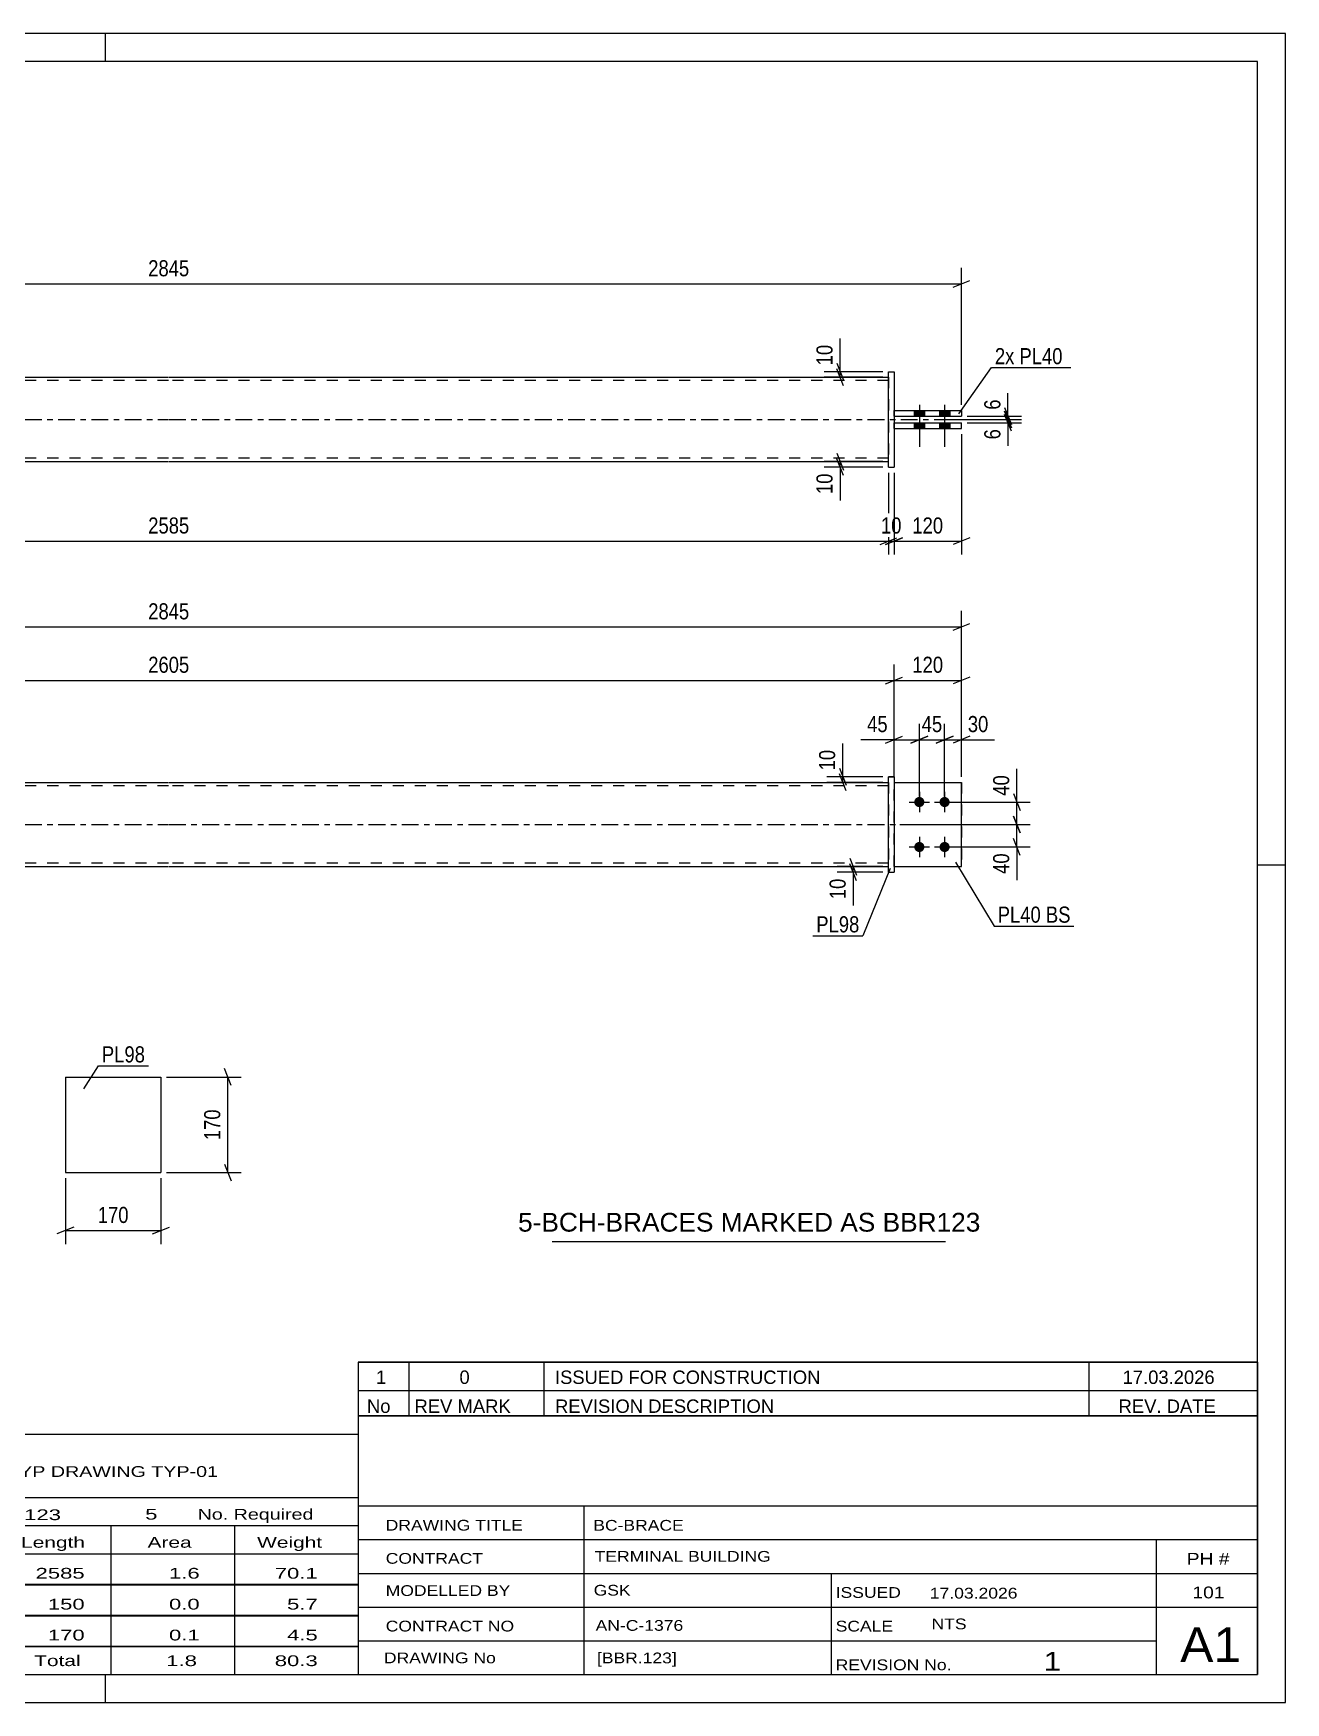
# Model space of a CAD drawing. Header units: millimetres. Extents: x 0 to 420, y 0 to 297.
# Drawn here: x 197.2 to 420, y 0 to 297 of the extents above; entities that cross this region are included whole.
import ezdxf

# ---------------------------------------------------------------- set-up
doc = ezdxf.new("R2010")
doc.units = ezdxf.units.MM
doc.linetypes.add('DXK_LINE_DOT2', pattern=[3.9198, 1.9599, -1.9599])
doc.linetypes.add('DXK_LINE_DOT3', pattern=[5.9187, 2.979, -0.9799, 0.9799, -0.9799])
doc.styles.add('Arial', font='ARIAL.TTF', dxfattribs={"height": 0.2})
doc.styles.add('Arial Narrow', font='ARIALN.TTF', dxfattribs={"height": 0.2})

# ---------------------------------------------------------------- blocks, each defined once
blk = doc.blocks.new('Unknown-580605317-1163')
at = {"color": 5, "linetype": 'Continuous'}
for p, q in [((420, 297), (0, 297)), ((210, 292), (210, 297)), ((420, 0), (420, 297)), ((415, 292), (5, 292)), ((415, 5), (415, 292)), ((420, 149), (415, 149)), ((5, 5), (415, 5)), ((210, 0), (210, 5)), ((0, 0), (420, 0))]:
    blk.add_line(p, q, dxfattribs=at)
blk = doc.blocks.new('Part-580605317-1823 - 1791')
at = {"color": 2, "linetype": 'Continuous'}
for p, q in [((350.33, 163.74), (362.33, 163.74)), ((362.33, 163.74), (362.33, 163.74)), ((362.33, 148.74), (362.33, 163.74)), ((350.33, 148.74), (362.33, 148.74))]:
    blk.add_line(p, q, dxfattribs=at)
at = {"color": 7, "linetype": 'DXK_LINE_DOT2'}
for p, q in [((350.33, 163.74), (362.33, 163.74)), ((350.33, 148.74), (350.33, 163.74)), ((362.33, 163.74), (362.33, 163.74)), ((350.33, 148.74), (350.33, 148.74)), ((350.33, 148.74), (362.33, 148.74))]:
    blk.add_line(p, q, dxfattribs=at)
blk = doc.blocks.new('Part-580605317-1803 - 1791')
at = {"color": 2, "linetype": 'Continuous'}
for p, q in [((350.33, 164.74), (349.33, 164.74)), ((349.33, 147.74), (349.33, 164.74)), ((350.33, 164.74), (350.33, 147.74)), ((349.33, 147.74), (349.33, 147.74)), ((349.33, 147.74), (350.33, 147.74))]:
    blk.add_line(p, q, dxfattribs=at)
at = {"color": 7, "linetype": 'DXK_LINE_DOT2'}
for p, q in [((349.33, 164.74), (349.33, 164.74)), ((349.33, 164.74), (350.33, 164.74)), ((350.33, 164.74), (350.33, 164.74)), ((349.33, 147.74), (350.33, 147.74))]:
    blk.add_line(p, q, dxfattribs=at)
blk = doc.blocks.new('Part-580605317-1828 - 1791')
at = {"color": 2, "linetype": 'Continuous'}
for p, q in [((93.23, 163.74), (221.23, 163.74)), ((221.33, 163.74), (349.33, 163.74)), ((93.23, 148.74), (221.23, 148.74)), ((221.33, 148.74), (349.33, 148.74))]:
    blk.add_line(p, q, dxfattribs=at)
at = {"color": 7, "linetype": 'DXK_LINE_DOT2'}
for p, q in [((93.23, 148.74), (93.23, 163.74)), ((349.33, 163.74), (349.33, 148.74)), ((221.23, 163.14), (93.23, 163.14)), ((349.33, 163.14), (221.33, 163.14)), ((221.23, 149.34), (93.23, 149.34)), ((349.33, 149.34), (221.33, 149.34))]:
    blk.add_line(p, q, dxfattribs=at)
at = {"color": 7, "linetype": 'DXK_LINE_DOT3'}
for p, q in [((83.23, 156.24), (221.23, 156.24)), ((221.33, 156.24), (359.33, 156.24))]:
    blk.add_line(p, q, dxfattribs=at)
blk = doc.blocks.new('Bolt-580605317-1834 - 1791')
at = {"linetype": 'Continuous'}
for points in [[(354.83, 161.14), (355.01, 161.12), (355.19, 161.06), (355.36, 160.96), (355.49, 160.84), (355.61, 160.69), (355.68, 160.51), (355.72, 160.33), (355.72, 160.14), (355.68, 159.96), (355.61, 159.79), (355.49, 159.63), (355.36, 159.51), (355.19, 159.41), (355.01, 159.36), (354.83, 159.34), (354.64, 159.36), (354.46, 159.41), (354.3, 159.51), (354.16, 159.63), (354.05, 159.79), (353.97, 159.96), (353.93, 160.14), (353.93, 160.33), (353.97, 160.51), (354.05, 160.69), (354.16, 160.84), (354.3, 160.96), (354.46, 161.06), (354.64, 161.12)], [(359.33, 161.14), (359.51, 161.12), (359.69, 161.06), (359.86, 160.96), (359.99, 160.84), (360.11, 160.69), (360.18, 160.51), (360.22, 160.33), (360.22, 160.14), (360.18, 159.96), (360.11, 159.79), (359.99, 159.63), (359.86, 159.51), (359.69, 159.41), (359.51, 159.36), (359.33, 159.34), (359.14, 159.36), (358.96, 159.41), (358.8, 159.51), (358.66, 159.63), (358.55, 159.79), (358.47, 159.96), (358.43, 160.14), (358.43, 160.33), (358.47, 160.51), (358.55, 160.69), (358.66, 160.84), (358.8, 160.96), (358.96, 161.06), (359.14, 161.12)], [(354.83, 153.14), (355.01, 153.12), (355.19, 153.06), (355.36, 152.96), (355.49, 152.84), (355.61, 152.69), (355.68, 152.51), (355.72, 152.33), (355.72, 152.14), (355.68, 151.96), (355.61, 151.79), (355.49, 151.63), (355.36, 151.51), (355.19, 151.41), (355.01, 151.36), (354.83, 151.34), (354.64, 151.36), (354.46, 151.41), (354.3, 151.51), (354.16, 151.63), (354.05, 151.79), (353.97, 151.96), (353.93, 152.14), (353.93, 152.33), (353.97, 152.51), (354.05, 152.69), (354.16, 152.84), (354.3, 152.96), (354.46, 153.06), (354.64, 153.12)], [(359.33, 153.14), (359.51, 153.12), (359.69, 153.06), (359.86, 152.96), (359.99, 152.84), (360.11, 152.69), (360.18, 152.51), (360.22, 152.33), (360.22, 152.14), (360.18, 151.96), (360.11, 151.79), (359.99, 151.63), (359.86, 151.51), (359.69, 151.41), (359.51, 151.36), (359.33, 151.34), (359.14, 151.36), (358.96, 151.41), (358.8, 151.51), (358.66, 151.63), (358.55, 151.79), (358.47, 151.96), (358.43, 152.14), (358.43, 152.33), (358.47, 152.51), (358.55, 152.69), (358.66, 152.84), (358.8, 152.96), (358.96, 153.06), (359.14, 153.12)]]:
    blk.add_hatch(color=1, dxfattribs=at).paths.add_polyline_path(points)
at = {"color": 1, "linetype": 'Continuous'}
for p, q in [((354.83, 162.04), (354.83, 158.44)), ((359.33, 162.04), (359.33, 158.44)), ((353.03, 160.24), (356.63, 160.24)), ((357.53, 160.24), (361.13, 160.24)), ((353.03, 152.24), (356.63, 152.24)), ((354.83, 154.04), (354.83, 150.44)), ((357.53, 152.24), (361.13, 152.24)), ((359.33, 154.04), (359.33, 150.44))]:
    blk.add_line(p, q, dxfattribs=at)
blk = doc.blocks.new('Part-580605317-1839 - 1791')
at = {"color": 7, "linetype": 'DXK_LINE_DOT2'}
for p, q in [((350.33, 163.74), (362.33, 163.74)), ((350.33, 148.74), (350.33, 163.74)), ((350.33, 163.74), (362.33, 163.74)), ((362.33, 163.74), (362.33, 163.74)), ((362.33, 163.74), (362.33, 148.74)), ((350.33, 148.74), (350.33, 148.74)), ((350.33, 148.74), (362.33, 148.74)), ((350.33, 148.74), (362.33, 148.74))]:
    blk.add_line(p, q, dxfattribs=at)
blk = doc.blocks.new('Part-580605317-2138 - 2128')
at = {"color": 2, "linetype": 'Continuous'}
for p, q in [((93.23, 235.81), (221.23, 235.81)), ((221.33, 235.81), (349.33, 235.81)), ((93.23, 220.81), (221.23, 220.81)), ((221.33, 220.81), (349.33, 220.81))]:
    blk.add_line(p, q, dxfattribs=at)
at = {"color": 7, "linetype": 'DXK_LINE_DOT2'}
for p, q in [((93.23, 235.81), (93.23, 220.81)), ((221.23, 235.21), (93.23, 235.21)), ((349.33, 235.21), (221.33, 235.21)), ((349.33, 235.81), (349.33, 220.81)), ((221.23, 221.41), (93.23, 221.41)), ((349.33, 221.41), (221.33, 221.41))]:
    blk.add_line(p, q, dxfattribs=at)
at = {"color": 7, "linetype": 'DXK_LINE_DOT3'}
for p, q in [((83.23, 228.31), (221.23, 228.31)), ((221.33, 228.31), (359.33, 228.31))]:
    blk.add_line(p, q, dxfattribs=at)
blk = doc.blocks.new('Part-580605317-2139 - 2128')
at = {"color": 2, "linetype": 'Continuous'}
for p, q in [((349.33, 236.81), (349.33, 236.81)), ((349.33, 219.81), (349.33, 236.81)), ((349.33, 236.81), (350.33, 236.81)), ((350.33, 236.81), (350.33, 236.81)), ((350.33, 236.81), (350.33, 219.81)), ((349.33, 219.81), (350.33, 219.81)), ((349.33, 219.81), (349.33, 219.81)), ((350.33, 219.81), (350.33, 219.81))]:
    blk.add_line(p, q, dxfattribs=at)
at = {"color": 7, "linetype": 'DXK_LINE_DOT2'}
for p, q in [((349.33, 236.81), (349.33, 236.81)), ((349.33, 236.81), (350.33, 236.81)), ((349.33, 219.81), (350.33, 219.81))]:
    blk.add_line(p, q, dxfattribs=at)
blk = doc.blocks.new('Bolt-580605317-2133 - 2128')
at = {"linetype": 'Continuous'}
for points in [[(355.73, 229.91), (353.93, 229.91), (353.93, 228.91), (355.73, 228.91)], [(355.73, 229.91), (353.93, 229.91), (353.93, 228.91), (355.73, 228.91)], [(360.23, 229.91), (358.43, 229.91), (358.43, 228.91), (360.23, 228.91)], [(360.23, 229.91), (358.43, 229.91), (358.43, 228.91), (360.23, 228.91)], [(355.73, 227.71), (353.93, 227.71), (353.93, 226.71), (355.73, 226.71)], [(355.73, 227.71), (353.93, 227.71), (353.93, 226.71), (355.73, 226.71)], [(360.23, 227.71), (358.43, 227.71), (358.43, 226.71), (360.23, 226.71)], [(360.23, 227.71), (358.43, 227.71), (358.43, 226.71), (360.23, 226.71)]]:
    blk.add_hatch(color=1, dxfattribs=at).paths.add_polyline_path(points)
at = {"color": 1, "linetype": 'Continuous'}
for p, q in [((353.93, 229.91), (353.93, 228.91)), ((353.93, 229.91), (353.93, 228.91)), ((354.83, 230.91), (354.83, 223.41)), ((354.83, 230.91), (354.83, 223.41)), ((355.73, 229.91), (355.73, 228.91)), ((355.73, 229.91), (355.73, 228.91)), ((358.43, 229.91), (358.43, 228.91)), ((358.43, 229.91), (358.43, 228.91)), ((359.33, 230.91), (359.33, 223.41)), ((359.33, 230.91), (359.33, 223.41)), ((360.23, 229.91), (360.23, 228.91)), ((360.23, 229.91), (360.23, 228.91)), ((353.93, 227.71), (353.93, 226.71)), ((353.93, 227.71), (353.93, 226.71)), ((355.73, 227.71), (355.73, 226.71)), ((355.73, 227.71), (355.73, 226.71)), ((358.43, 227.71), (358.43, 226.71)), ((358.43, 227.71), (358.43, 226.71)), ((360.23, 227.71), (360.23, 226.71)), ((360.23, 227.71), (360.23, 226.71))]:
    blk.add_line(p, q, dxfattribs=at)
blk = doc.blocks.new('Part-580605317-2155 - 2128')
at = {"color": 2, "linetype": 'Continuous'}
for p, q in [((350.33, 229.91), (362.33, 229.91)), ((350.33, 228.91), (362.33, 228.91)), ((362.33, 229.91), (362.33, 228.91))]:
    blk.add_line(p, q, dxfattribs=at)
at = {"color": 7, "linetype": 'DXK_LINE_DOT2'}
for p, q in [((350.33, 228.91), (350.33, 229.91)), ((350.33, 229.91), (362.33, 229.91)), ((350.33, 228.91), (362.33, 228.91)), ((362.33, 229.91), (362.33, 229.91))]:
    blk.add_line(p, q, dxfattribs=at)
blk = doc.blocks.new('Part-580605317-2160 - 2128')
at = {"color": 2, "linetype": 'Continuous'}
for p, q in [((350.33, 227.71), (362.33, 227.71)), ((350.33, 226.71), (362.33, 226.71)), ((362.33, 226.71), (362.33, 227.71))]:
    blk.add_line(p, q, dxfattribs=at)
at = {"color": 7, "linetype": 'DXK_LINE_DOT2'}
for p, q in [((350.33, 226.71), (350.33, 227.71)), ((350.33, 227.71), (362.33, 227.71)), ((350.33, 226.71), (362.33, 226.71))]:
    blk.add_line(p, q, dxfattribs=at)
blk = doc.blocks.new('Part-580605317-1390 - 1374')
at = {"color": 2, "linetype": 'Continuous'}
for p, q in [((202.89, 111.31), (202.89, 94.31)), ((202.89, 111.31), (219.89, 111.31)), ((219.89, 111.31), (219.89, 94.31)), ((202.89, 94.31), (219.89, 94.31))]:
    blk.add_line(p, q, dxfattribs=at)
blk = doc.blocks.new('StraightDimension-580605317-1926 - 1791')
at = {"color": 7, "linetype": 'Continuous'}
for p, q in [((371.57, 157.74), (372.77, 154.74)), ((351.33, 156.24), (374.57, 156.24)), ((372.17, 152.24), (372.17, 156.24)), ((360.33, 152.24), (374.57, 152.24)), ((372.77, 150.74), (371.57, 153.74))]:
    blk.add_line(p, q, dxfattribs=at)
at = {"color": 0}
blk.add_wipeout([(371.42, 151.71), (367.22, 151.71), (367.22, 146.85), (371.42, 146.85)], dxfattribs=at)
at = {"color": 7, "linetype": 'Continuous'}
blk.add_line((372.17, 152.24), (372.17, 146.33), dxfattribs=at)
blk.add_line((372.17, 152.24), (372.17, 146.33), dxfattribs=at)
at = {"color": 3, "style": 'Arial Narrow'}
blk.add_text('40', height=2.863, rotation=90.0002, dxfattribs=at).set_placement((370.82, 147.45))
blk = doc.blocks.new('StraightDimension-580605317-1951 - 1791')
at = {"color": 7, "linetype": 'Continuous'}
for p, q in [((92.23, 157.24), (92.23, 184.73)), ((350.33, 164.74), (350.33, 184.73)), ((93.73, 182.48), (90.73, 181.28)), ((92.23, 181.88), (350.33, 181.88)), ((348.83, 181.28), (351.83, 182.48))]:
    blk.add_line(p, q, dxfattribs=at)
at = {"color": 0}
blk.add_wipeout([(225.53, 182.63), (225.53, 186.83), (217.02, 186.83), (217.02, 182.63)], dxfattribs=at)
at = {"color": 3, "style": 'Arial Narrow'}
blk.add_text('2605', height=2.863, dxfattribs=at).set_placement((217.62, 183.23))
blk = doc.blocks.new('StraightDimension-580605317-1867 - 1791')
at = {"color": 7, "linetype": 'Continuous'}
for p, q in [((354.83, 161.24), (354.83, 174.18)), ((359.33, 161.24), (359.33, 174.18)), ((353.33, 170.73), (356.33, 171.93)), ((354.83, 171.33), (359.33, 171.33)), ((360.83, 171.93), (357.83, 170.73))]:
    blk.add_line(p, q, dxfattribs=at)
at = {"color": 0}
blk.add_wipeout([(359.5, 172.08), (359.5, 176.28), (354.65, 176.28), (354.65, 172.08)], dxfattribs=at)
at = {"color": 3, "style": 'Arial Narrow'}
blk.add_text('45', height=2.863, dxfattribs=at).set_placement((355.25, 172.68))
blk = doc.blocks.new('StraightDimension-580605317-1897 - 1791')
at = {"color": 7, "linetype": 'Continuous'}
for p, q in [((80.23, 164.74), (80.23, 194.24)), ((362.33, 164.74), (362.33, 194.24)), ((81.73, 191.99), (78.73, 190.79)), ((80.23, 191.39), (362.33, 191.39)), ((360.83, 190.79), (363.83, 191.99))]:
    blk.add_line(p, q, dxfattribs=at)
at = {"color": 0}
blk.add_wipeout([(225.53, 192.14), (225.53, 196.34), (217.02, 196.34), (217.02, 192.14)], dxfattribs=at)
at = {"color": 3, "style": 'Arial Narrow'}
blk.add_text('2845', height=2.863, dxfattribs=at).set_placement((217.62, 192.74))
blk = doc.blocks.new('StraightDimension-580605317-1851 - 1791')
at = {"color": 7, "linetype": 'Continuous'}
for p, q in [((350.33, 164.74), (350.33, 174.18)), ((354.83, 161.24), (354.83, 174.18)), ((348.83, 170.73), (351.83, 171.93)), ((350.33, 171.33), (354.83, 171.33)), ((356.33, 171.93), (353.33, 170.73))]:
    blk.add_line(p, q, dxfattribs=at)
at = {"color": 0}
blk.add_wipeout([(349.8, 172.08), (349.8, 176.28), (344.94, 176.28), (344.94, 172.08)], dxfattribs=at)
at = {"color": 7, "linetype": 'Continuous'}
blk.add_line((350.33, 171.33), (344.42, 171.33), dxfattribs=at)
blk.add_line((350.33, 171.33), (344.42, 171.33), dxfattribs=at)
at = {"color": 3, "style": 'Arial Narrow'}
blk.add_text('45', height=2.863, dxfattribs=at).set_placement((345.54, 172.68))
blk = doc.blocks.new('StraightDimension-580605317-1880 - 1791')
at = {"color": 7, "linetype": 'Continuous'}
for p, q in [((359.33, 161.24), (359.33, 174.18)), ((362.33, 164.74), (362.33, 174.18)), ((357.83, 170.73), (360.83, 171.93)), ((359.33, 171.33), (362.33, 171.33)), ((363.83, 171.93), (360.83, 170.73))]:
    blk.add_line(p, q, dxfattribs=at)
at = {"color": 0}
blk.add_wipeout([(367.71, 172.08), (367.71, 176.28), (362.85, 176.28), (362.85, 172.08)], dxfattribs=at)
at = {"color": 7, "linetype": 'Continuous'}
blk.add_line((362.33, 171.33), (368.23, 171.33), dxfattribs=at)
blk.add_line((362.33, 171.33), (368.23, 171.33), dxfattribs=at)
at = {"color": 3, "style": 'Arial Narrow'}
blk.add_text('30', height=2.863, dxfattribs=at).set_placement((363.45, 172.68))
blk = doc.blocks.new('StraightDimension-580605317-1917 - 1791')
at = {"color": 7, "linetype": 'Continuous'}
for p, q in [((371.57, 161.74), (372.77, 158.74)), ((360.33, 160.24), (374.57, 160.24)), ((372.77, 154.74), (371.57, 157.74)), ((372.17, 156.24), (372.17, 160.24)), ((351.33, 156.24), (374.57, 156.24))]:
    blk.add_line(p, q, dxfattribs=at)
at = {"color": 0}
blk.add_wipeout([(371.42, 165.62), (367.22, 165.62), (367.22, 160.76), (371.42, 160.76)], dxfattribs=at)
at = {"color": 7, "linetype": 'Continuous'}
blk.add_line((372.17, 160.24), (372.17, 166.14), dxfattribs=at)
blk.add_line((372.17, 160.24), (372.17, 166.14), dxfattribs=at)
at = {"color": 3, "style": 'Arial Narrow'}
blk.add_text('40', height=2.863, rotation=90.0002, dxfattribs=at).set_placement((370.82, 161.36))
blk = doc.blocks.new('StraightDimension-580605317-1966 - 1791')
at = {"color": 7, "linetype": 'Continuous'}
for p, q in [((350.33, 164.74), (350.33, 184.73)), ((362.33, 164.74), (362.33, 184.73)), ((348.83, 181.28), (351.83, 182.48)), ((350.33, 181.88), (362.33, 181.88)), ((363.83, 182.48), (360.83, 181.28))]:
    blk.add_line(p, q, dxfattribs=at)
at = {"color": 0}
blk.add_wipeout([(359.67, 182.63), (359.67, 186.83), (352.98, 186.83), (352.98, 182.63)], dxfattribs=at)
at = {"color": 3, "style": 'Arial Narrow'}
blk.add_text('120', height=2.863, dxfattribs=at).set_placement((353.58, 183.23))
blk = doc.blocks.new('StraightDimension-580605317-2080 - 1791')
at = {"color": 7, "linetype": 'Continuous'}
for p, q in [((348.33, 148.74), (340.22, 148.74)), ((342.47, 150.24), (343.67, 147.24)), ((343.67, 146.24), (342.47, 149.24)), ((343.07, 147.74), (343.07, 148.74)), ((348.33, 147.74), (340.22, 147.74))]:
    blk.add_line(p, q, dxfattribs=at)
at = {"color": 0}
blk.add_wipeout([(342.32, 147.21), (338.12, 147.21), (338.12, 142.35), (342.32, 142.35)], dxfattribs=at)
at = {"color": 7, "linetype": 'Continuous'}
blk.add_line((343.07, 147.74), (343.07, 141.83), dxfattribs=at)
blk.add_line((343.07, 147.74), (343.07, 141.83), dxfattribs=at)
at = {"color": 3, "style": 'Arial Narrow'}
blk.add_text('10', height=2.863, rotation=90.0002, dxfattribs=at).set_placement((341.72, 142.95))
blk = doc.blocks.new('StraightDimension-580605317-2089 - 1791')
at = {"color": 7, "linetype": 'Continuous'}
for p, q in [((348.33, 164.74), (338.35, 164.74)), ((348.33, 163.74), (338.35, 163.74)), ((340.6, 166.24), (341.8, 163.24)), ((341.8, 162.24), (340.6, 165.24)), ((341.2, 163.74), (341.2, 164.74))]:
    blk.add_line(p, q, dxfattribs=at)
at = {"color": 0}
blk.add_wipeout([(340.45, 170.12), (336.25, 170.12), (336.25, 165.26), (340.45, 165.26)], dxfattribs=at)
at = {"color": 7, "linetype": 'Continuous'}
blk.add_line((341.2, 164.74), (341.2, 170.64), dxfattribs=at)
blk.add_line((341.2, 164.74), (341.2, 170.64), dxfattribs=at)
at = {"color": 3, "style": 'Arial Narrow'}
blk.add_text('10', height=2.863, rotation=90.0002, dxfattribs=at).set_placement((339.85, 165.86))
blk = doc.blocks.new('StraightDimension-580605317-2196 - 2128')
at = {"color": 7, "linetype": 'Continuous'}
for p, q in [((93.23, 218.81), (93.23, 204.26)), ((349.33, 218.81), (349.33, 204.26)), ((94.73, 207.26), (91.73, 206.06)), ((93.23, 206.66), (349.33, 206.66)), ((347.83, 206.06), (350.83, 207.26))]:
    blk.add_line(p, q, dxfattribs=at)
at = {"color": 0}
blk.add_wipeout([(225.53, 207.41), (225.53, 211.61), (217.02, 211.61), (217.02, 207.41)], dxfattribs=at)
at = {"color": 3, "style": 'Arial Narrow'}
blk.add_text('2585', height=2.863, dxfattribs=at).set_placement((217.62, 208.01))
blk = doc.blocks.new('StraightDimension-580605317-2185 - 2128')
at = {"color": 7, "linetype": 'Continuous'}
for p, q in [((81.73, 253.03), (78.73, 251.83)), ((80.23, 230.91), (80.23, 255.28)), ((360.83, 251.83), (363.83, 253.03)), ((362.33, 230.91), (362.33, 255.28)), ((80.23, 252.43), (362.33, 252.43))]:
    blk.add_line(p, q, dxfattribs=at)
at = {"color": 0}
blk.add_wipeout([(225.53, 253.18), (225.53, 257.38), (217.02, 257.38), (217.02, 253.18)], dxfattribs=at)
at = {"color": 3, "style": 'Arial Narrow'}
blk.add_text('2845', height=2.863, dxfattribs=at).set_placement((217.62, 253.78))
blk = doc.blocks.new('StraightDimension-580605317-2223 - 2128')
at = {"color": 7, "linetype": 'Continuous'}
for p, q in [((349.33, 218.81), (349.33, 204.26)), ((350.33, 218.81), (350.33, 204.26)), ((347.83, 206.06), (350.83, 207.26)), ((351.83, 207.26), (348.83, 206.06)), ((349.33, 206.66), (350.33, 206.66))]:
    blk.add_line(p, q, dxfattribs=at)
at = {"color": 0}
blk.add_wipeout([(352.25, 207.41), (352.25, 211.61), (347.4, 211.61), (347.4, 207.41)], dxfattribs=at)
at = {"color": 3, "style": 'Arial Narrow'}
blk.add_text('10', height=2.863, dxfattribs=at).set_placement((348, 208.01))
blk = doc.blocks.new('StraightDimension-580605317-2232 - 2128')
at = {"color": 7, "linetype": 'Continuous'}
for p, q in [((362.33, 225.71), (362.33, 204.26)), ((350.33, 218.81), (350.33, 204.26)), ((348.83, 206.06), (351.83, 207.26)), ((350.33, 206.66), (362.33, 206.66)), ((363.83, 207.26), (360.83, 206.06))]:
    blk.add_line(p, q, dxfattribs=at)
at = {"color": 0}
blk.add_wipeout([(359.67, 207.41), (359.67, 211.61), (352.98, 211.61), (352.98, 207.41)], dxfattribs=at)
at = {"color": 3, "style": 'Arial Narrow'}
blk.add_text('120', height=2.863, dxfattribs=at).set_placement((353.58, 208.01))
blk = doc.blocks.new('StraightDimension-580605317-2243 - 2128')
at = {"color": 7, "linetype": 'Continuous'}
for p, q in [((348.33, 220.81), (337.88, 220.81)), ((348.33, 219.81), (337.88, 219.81)), ((340.13, 222.31), (341.33, 219.31)), ((341.33, 218.31), (340.13, 221.31)), ((340.73, 219.81), (340.73, 220.81))]:
    blk.add_line(p, q, dxfattribs=at)
at = {"color": 0}
blk.add_wipeout([(339.98, 219.29), (335.78, 219.29), (335.78, 214.43), (339.98, 214.43)], dxfattribs=at)
at = {"color": 7, "linetype": 'Continuous'}
blk.add_line((340.73, 219.81), (340.73, 213.9), dxfattribs=at)
blk.add_line((340.73, 219.81), (340.73, 213.9), dxfattribs=at)
at = {"color": 3, "style": 'Arial Narrow'}
blk.add_text('10', height=2.863, rotation=90.0002, dxfattribs=at).set_placement((339.38, 215.03))
blk = doc.blocks.new('StraightDimension-580605317-2264 - 2128')
at = {"color": 7, "linetype": 'Continuous'}
for p, q in [((370, 229.81), (371.2, 226.81)), ((371.2, 226.21), (370, 229.21)), ((358.08, 228.31), (373, 228.31)), ((363.33, 227.71), (373, 227.71)), ((370.6, 227.71), (370.6, 228.31))]:
    blk.add_line(p, q, dxfattribs=at)
at = {"color": 0}
blk.add_wipeout([(369.85, 227.19), (365.65, 227.19), (365.65, 224.16), (369.85, 224.16)], dxfattribs=at)
at = {"color": 7, "linetype": 'Continuous'}
blk.add_line((370.6, 227.71), (370.6, 223.63), dxfattribs=at)
blk.add_line((370.6, 227.71), (370.6, 223.63), dxfattribs=at)
at = {"color": 3, "style": 'Arial Narrow'}
blk.add_text('6', height=2.86, rotation=90.0002, dxfattribs=at).set_placement((369.25, 224.76))
blk = doc.blocks.new('StraightDimension-580605317-2273 - 2128')
at = {"color": 7, "linetype": 'Continuous'}
for p, q in [((363.33, 228.91), (373, 228.91)), ((370, 230.41), (371.2, 227.41)), ((371.2, 226.81), (370, 229.81)), ((370.6, 228.31), (370.6, 228.91)), ((358.08, 228.31), (373, 228.31))]:
    blk.add_line(p, q, dxfattribs=at)
at = {"color": 0}
blk.add_wipeout([(369.85, 232.46), (365.65, 232.46), (365.65, 229.44), (369.85, 229.44)], dxfattribs=at)
at = {"color": 7, "linetype": 'Continuous'}
blk.add_line((370.6, 228.91), (370.6, 232.99), dxfattribs=at)
blk.add_line((370.6, 228.91), (370.6, 232.99), dxfattribs=at)
at = {"color": 3, "style": 'Arial Narrow'}
blk.add_text('6', height=2.86, rotation=90.0002, dxfattribs=at).set_placement((369.25, 230.04))
blk = doc.blocks.new('StraightDimension-580605317-2282 - 2128')
at = {"color": 7, "linetype": 'Continuous'}
for p, q in [((340.13, 238.31), (341.33, 235.31)), ((348.33, 236.81), (337.88, 236.81)), ((348.33, 235.81), (337.88, 235.81)), ((341.33, 234.31), (340.13, 237.31)), ((340.73, 235.81), (340.73, 236.81))]:
    blk.add_line(p, q, dxfattribs=at)
at = {"color": 0}
blk.add_wipeout([(339.98, 242.19), (335.78, 242.19), (335.78, 237.34), (339.98, 237.34)], dxfattribs=at)
at = {"color": 7, "linetype": 'Continuous'}
blk.add_line((340.73, 236.81), (340.73, 242.72), dxfattribs=at)
blk.add_line((340.73, 236.81), (340.73, 242.72), dxfattribs=at)
at = {"color": 3, "style": 'Arial Narrow'}
blk.add_text('10', height=2.863, rotation=90.0002, dxfattribs=at).set_placement((339.38, 237.94))
blk = doc.blocks.new('StraightDimension-580605317-1402 - 1374')
at = {"color": 7, "linetype": 'Continuous'}
for p, q in [((202.89, 93.31), (202.89, 81.59)), ((219.89, 93.31), (219.89, 81.59)), ((204.39, 84.59), (201.39, 83.39)), ((202.89, 83.99), (219.89, 83.99)), ((218.39, 83.39), (221.39, 84.59))]:
    blk.add_line(p, q, dxfattribs=at)
at = {"color": 0}
blk.add_wipeout([(214.73, 84.74), (214.73, 88.94), (208.05, 88.94), (208.05, 84.74)], dxfattribs=at)
at = {"color": 3, "style": 'Arial Narrow'}
blk.add_text('170', height=2.863, dxfattribs=at).set_placement((208.65, 85.34))
blk = doc.blocks.new('StraightDimension-580605317-1392 - 1374')
at = {"color": 7, "linetype": 'Continuous'}
for p, q in [((220.89, 111.31), (234.19, 111.31)), ((232.39, 109.81), (231.19, 112.81)), ((231.79, 94.31), (231.79, 111.31)), ((231.19, 95.81), (232.39, 92.81)), ((220.89, 94.31), (234.19, 94.31))]:
    blk.add_line(p, q, dxfattribs=at)
at = {"color": 0}
blk.add_wipeout([(231.04, 106.15), (226.84, 106.15), (226.84, 99.47), (231.04, 99.47)], dxfattribs=at)
at = {"color": 3, "style": 'Arial Narrow'}
blk.add_text('170', height=2.863, rotation=90.0002, dxfattribs=at).set_placement((230.44, 100.07))
blk = doc.blocks.new('Unknown-580605317-3713')
at = {"color": 7, "linetype": 'Continuous'}
for p, q in [((255, 51.05), (255, 5)), ((255, 51.05), (415, 51.05)), ((415, 51), (415, 5)), ((255, 35), (415, 35)), ((295.14, 35), (295.14, 5)), ((255, 29), (415, 29)), ((397, 5.05), (397, 29.05)), ((255, 23), (415, 23)), ((339.14, 23), (339.14, 5)), ((255, 17), (415, 17)), ((255, 11), (397, 11)), ((255, 5), (415, 5))]:
    blk.add_line(p, q, dxfattribs=at)
at = {"color": 7, "style": 'Arial Narrow'}
for s, height, width, p in [('DRAWING TITLE', 1.9089, 1.425378, (259.88, 30.61)), ('BC-BRACE', 1.909, 1.425378, (296.81, 30.59)), ('TERMINAL BUILDING', 1.9089, 1.425378, (297.06, 25.07)), ('CONTRACT', 1.909, 1.425378, (259.88, 24.71)), ('MODELLED BY', 1.9089, 1.425378, (259.88, 18.98)), ('GSK', 1.909, 1.425378, (296.88, 19.04)), ('ISSUED', 1.909, 1.425378, (339.94, 18.64)), ('17.03.2026', 1.909, 1.425378, (356.69, 18.52)), ('CONTRACT NO', 1.9089, 1.425378, (259.88, 12.66)), ('AN-C-1376', 1.909, 1.425378, (297.23, 12.78)), ('SCALE', 1.909, 1.425378, (339.94, 12.65)), ('A1', 6.204, 1.25, (401.24, 7.2)), ('DRAWING No', 1.909, 1.425378, (259.56, 7)), ('[BBR.123]', 1.909, 1.425378, (297.46, 6.99)), ('1', 3.34, 1.5, (376.91, 5.68)), ('REVISION No.', 1.9089, 1.425378, (339.94, 5.77))]:
    blk.add_text(s, height=height, dxfattribs=dict(at, width=width)).set_placement(p)
at = {"color": 7, "linetype": 'Continuous', "style": 'Arial Narrow'}
for s, height, width, p in [('PH #', 2.1, 1.42538, (402.4, 24.55)), ('101', 2.1, 1.42538, (403.41, 18.55)), ('NTS', 1.909, 1.425378, (357, 13.05))]:
    blk.add_text(s, height=height, dxfattribs=dict(at, width=width)).set_placement(p)
blk = doc.blocks.new('Unknown-580605317-3714')
at = {"color": 7, "linetype": 'Continuous'}
for p, q in [((255, 60.55), (415, 60.55)), ((415, 60.55), (255, 60.55)), ((255, 60.55), (255, 55.55)), ((264, 60.55), (264, 55.55)), ((288, 60.55), (288, 55.55)), ((385, 60.55), (385, 55.55)), ((415, 60.55), (415, 55.55)), ((255, 55.55), (415, 55.55)), ((255, 55.55), (255, 51.05)), ((255, 55.55), (415, 55.55)), ((264, 55.55), (264, 51.05)), ((288, 55.55), (288, 51.05)), ((385, 55.55), (385, 51.05)), ((415, 55.55), (415, 51.05)), ((415, 51.05), (255, 51.05))]:
    blk.add_line(p, q, dxfattribs=at)
at = {"color": 7, "linetype": 'Continuous', "style": 'Arial Narrow'}
for s, height, width, p in [('1', 2.39, 1.196471, (258.16, 56.7)), ('0', 2.39, 1.196471, (273, 56.7)), ('ISSUED FOR CONSTRUCTION', 2.3861, 1.196471, (290, 56.7)), ('17.03.2026', 2.386, 1.196471, (391, 56.7)), ('No', 2.386, 1.2, (256.54, 51.55)), ('REV MARK', 2.386, 1.2, (265, 51.55)), ('REVISION DESCRIPTION', 2.3861, 1.2, (290, 51.55)), ('REV. DATE', 2.386, 1.2, (390.28, 51.55))]:
    blk.add_text(s, height=height, dxfattribs=dict(at, width=width)).set_placement(p)
blk = doc.blocks.new('Unknown-580605317-3715')
at = {"color": 7, "linetype": 'Continuous'}
for p, q in [((95, 47.75), (255, 47.75)), ((95, 36.5), (95, 47.75)), ((255, 47.75), (255, 36.5)), ((95, 36.5), (255, 36.5)), ((95, 36.5), (95, 31.5)), ((255, 36.5), (255, 31.5)), ((95, 31.5), (255, 31.5)), ((95, 31.5), (95, 26.5)), ((119, 31.5), (119, 26.5)), ((154.5, 31.5), (154.5, 26.5)), ((180.5, 31.5), (180.5, 26.5)), ((193.5, 31.5), (193.5, 26.5)), ((211, 31.5), (211, 26.5)), ((233, 31.5), (233, 26.5)), ((255, 31.5), (255, 26.5)), ((95, 26.5), (255, 26.5)), ((95, 26.45), (95, 21.05)), ((95, 26.45), (255, 26.45)), ((119, 26.5), (119, 21)), ((154.5, 26.5), (154.5, 21)), ((180.5, 26.5), (180.5, 21)), ((193.5, 26.5), (193.5, 21)), ((211, 26.5), (211, 21)), ((233, 26.5), (233, 21)), ((255, 26.45), (255, 21.05)), ((95, 21.05), (255, 21.05)), ((95, 20.95), (95, 15.55)), ((95, 20.95), (255, 20.95)), ((119, 21), (119, 15.5)), ((154.5, 21), (154.5, 15.5)), ((180.5, 21), (180.5, 15.5)), ((193.5, 21), (193.5, 15.5)), ((211, 21), (211, 15.5)), ((233, 21), (233, 15.5)), ((255, 20.95), (255, 15.55)), ((95, 15.55), (255, 15.55)), ((95, 15.45), (95, 10.05)), ((95, 15.45), (255, 15.45)), ((119, 15.5), (119, 10)), ((154.5, 15.5), (154.5, 10)), ((180.5, 15.5), (180.5, 10)), ((193.5, 15.5), (193.5, 10)), ((211, 15.5), (211, 10)), ((233, 15.5), (233, 10)), ((255, 15.45), (255, 10.05)), ((95, 10.05), (255, 10.05)), ((95, 10), (255, 10)), ((95, 10), (95, 5)), ((211, 10), (211, 5)), ((233, 10), (233, 5)), ((255, 10), (255, 5)), ((95, 5), (255, 5))]:
    blk.add_line(p, q, dxfattribs=at)
at = {"color": 7, "style": 'Arial Narrow'}
for s, height, width, p in [('GENERAL NOTES & WELD DETAILS :', 2.8633, 1.4, (96.15, 40.06)), ('REFER TYP DRAWING TYP-01', 1.9089, 1.6, (179.7, 40.16)), ("MATERIAL LIST FOR ASSEMBLY MK'D", 1.9089, 1.6, (96.15, 32.56)), ('BBR123', 1.909, 1.794707, (187.48, 32.47)), ('5', 1.91, 1.794707, (217.08, 32.56)), ('No. Required', 1.9089, 1.6, (226.41, 32.56)), ('Mark', 1.909, 1.7, (96.34, 27.5)), ('Profile', 1.909, 1.7, (129.41, 27.5)), ('Material', 1.909, 1.7, (159.54, 27.56)), ('No.', 1.909, 1.7, (184.5, 27.56)), ('Length', 1.909, 1.7, (195, 27.56)), ('Area', 1.909, 1.7, (217.5, 27.56)), ('Weight', 1.909, 1.7, (237, 27.56))]:
    blk.add_text(s, height=height, dxfattribs=dict(at, width=width)).set_placement(p)
at = {"color": 7, "linetype": 'Continuous', "style": 'Arial Narrow'}
for s, height, width, p in [('BBR123', 1.909, 1.794707, (96.5, 22.06)), ('SHS150*6', 1.909, 1.794707, (121, 22.06)), ('E350', 1.909, 1.794707, (160.74, 22.06)), ('1', 1.91, 1.794707, (184.86, 22.06)), ('2585', 1.909, 1.794707, (197.58, 22.06)), ('1.6', 1.909, 1.794707, (221.32, 22.06)), ('70.1', 1.909, 1.794707, (240.14, 22.06)), ('PL40', 1.909, 1.794707, (96.5, 16.56)), ('PL10*120', 1.909, 1.794707, (121, 16.56)), ('E350', 1.909, 1.794707, (160.74, 16.56)), ('4', 1.91, 1.794707, (184.86, 16.56)), ('150', 1.909, 1.794707, (199.77, 16.56)), ('0.0', 1.909, 1.794707, (221.32, 16.56)), ('5.7', 1.909, 1.794707, (242.33, 16.56)), ('PL98', 1.909, 1.794707, (96.5, 11.06)), ('PL10*170', 1.909, 1.794707, (121, 11.06)), ('E350', 1.909, 1.794707, (160.74, 11.06)), ('2', 1.91, 1.794707, (184.86, 11.06)), ('170', 1.909, 1.794707, (199.77, 11.06)), ('0.1', 1.909, 1.794707, (221.32, 11.06)), ('4.5', 1.909, 1.794707, (242.33, 11.06)), ('Total', 1.909, 1.7, (197.33, 6.5)), ('1.8', 1.909, 1.794707, (220.83, 6.5)), ('80.3', 1.909, 1.794707, (240.14, 6.5))]:
    blk.add_text(s, height=height, dxfattribs=dict(at, width=width)).set_placement(p)
blk = doc.blocks.new('Unknown-580605317-3716')
at = {"color": 7, "linetype": 'Continuous'}
blk.add_line((289.5, 82.05), (359.5, 82.05), dxfattribs=at)
at = {"color": 7, "style": 'Arial'}
blk.add_text('5-BCH-BRACES MARKED AS BBR123', height=3.3428, dxfattribs=at).set_placement((283.43, 83.8))
blk = doc.blocks.new('Mark-580605317-1799 - 1791')
at = {"color": 0}
blk.add_wipeout([(344.17, 137.05), (344.17, 140.05), (336.49, 140.05), (336.49, 137.05)], dxfattribs=at)
blk.add_wipeout([(344.17, 137.05), (344.17, 140.05), (336.49, 140.05), (336.49, 137.05)], dxfattribs=at)
at = {"color": 30, "linetype": 'Continuous'}
for p in [(349.63, 148.42), (335.89, 136.45)]:
    blk.add_line(p, (344.77, 136.45), dxfattribs=at)
at = {"color": 3, "style": 'Arial Narrow'}
blk.add_text('PL98', height=2.863, dxfattribs=at).set_placement((336.49, 137.05))
blk = doc.blocks.new('MarkSet-580605317-2113 - 1791')
at = {"color": 0}
blk.add_wipeout([(376.45, 138.77), (376.45, 141.77), (368.77, 141.77), (368.77, 138.77)], dxfattribs=at)
blk.add_wipeout([(376.45, 138.77), (376.45, 141.77), (368.77, 141.77), (368.77, 138.77)], dxfattribs=at)
at = {"color": 30, "linetype": 'Continuous'}
blk.add_line((361.26, 149.53), (368.17, 138.17), dxfattribs=at)
at = {"color": 0}
blk.add_wipeout([(381.73, 138.77), (381.73, 141.77), (377.35, 141.77), (377.35, 138.77)], dxfattribs=at)
blk.add_wipeout([(381.73, 138.77), (381.73, 141.77), (377.35, 141.77), (377.35, 138.77)], dxfattribs=at)
at = {"color": 30, "linetype": 'Continuous'}
blk.add_line((368.17, 138.17), (382.33, 138.17), dxfattribs=at)
at = {"color": 3, "style": 'Arial Narrow'}
for s, p in [('PL40', (368.77, 138.77)), ('BS', (377.35, 138.77))]:
    blk.add_text(s, height=2.863, dxfattribs=at).set_placement(p)
blk = doc.blocks.new('MarkSet-580605317-2335 - 2128')
at = {"color": 0}
blk.add_wipeout([(371.74, 238.14), (371.74, 241.14), (368.27, 241.14), (368.27, 238.14)], dxfattribs=at)
blk.add_wipeout([(371.74, 238.14), (371.74, 241.14), (368.27, 241.14), (368.27, 238.14)], dxfattribs=at)
at = {"color": 30, "linetype": 'Continuous'}
blk.add_line((361.85, 229.31), (367.67, 237.54), dxfattribs=at)
at = {"color": 0}
blk.add_wipeout([(380.31, 238.14), (380.31, 241.14), (372.64, 241.14), (372.64, 238.14)], dxfattribs=at)
blk.add_wipeout([(380.31, 238.14), (380.31, 241.14), (372.64, 241.14), (372.64, 238.14)], dxfattribs=at)
at = {"color": 30, "linetype": 'Continuous'}
blk.add_line((367.67, 237.54), (381.81, 237.54), dxfattribs=at)
at = {"color": 3, "style": 'Arial Narrow'}
for s, p in [('2x', (368.27, 238.14)), ('PL40', (372.64, 238.14))]:
    blk.add_text(s, height=2.863, dxfattribs=at).set_placement(p)
blk = doc.blocks.new('Mark-580605317-1386 - 1374')
at = {"color": 0}
blk.add_wipeout([(217.05, 113.91), (217.05, 116.91), (209.38, 116.91), (209.38, 113.91)], dxfattribs=at)
blk.add_wipeout([(217.05, 113.91), (217.05, 116.91), (209.38, 116.91), (209.38, 113.91)], dxfattribs=at)
at = {"color": 30, "linetype": 'Continuous'}
for p, q in [((206.14, 109.21), (208.78, 113.31)), ((208.78, 113.31), (217.65, 113.31))]:
    blk.add_line(p, q, dxfattribs=at)
at = {"color": 3, "style": 'Arial Narrow'}
blk.add_text('PL98', height=2.863, dxfattribs=at).set_placement((209.38, 113.91))

msp = doc.modelspace()

# ---------------------------------------------------------------- block references
for name in ['Unknown-580605317-1163', 'Part-580605317-2138 - 2128', 'Part-580605317-2139 - 2128', 'Part-580605317-2155 - 2128', 'Bolt-580605317-2133 - 2128', 'Part-580605317-2160 - 2128', 'Part-580605317-1828 - 1791', 'Part-580605317-1803 - 1791', 'Part-580605317-1823 - 1791', 'Part-580605317-1839 - 1791', 'Bolt-580605317-1834 - 1791', 'Part-580605317-1390 - 1374', 'Unknown-580605317-3716', 'Unknown-580605317-3714', 'Unknown-580605317-3713', 'Unknown-580605317-3715']:
    msp.add_blockref(name, (0, 0))

# ---------------------------------------------------------------- next in the draw order: block references
for name in ['StraightDimension-580605317-2185 - 2128', 'StraightDimension-580605317-2196 - 2128', 'StraightDimension-580605317-1867 - 1791', 'StraightDimension-580605317-1926 - 1791', 'StraightDimension-580605317-2080 - 1791', 'Mark-580605317-1386 - 1374', 'StraightDimension-580605317-1402 - 1374']:
    msp.add_blockref(name, (0, 0))

# ---------------------------------------------------------------- next in the draw order: block references
for name in ['StraightDimension-580605317-2282 - 2128', 'StraightDimension-580605317-2223 - 2128', 'StraightDimension-580605317-1951 - 1791', 'MarkSet-580605317-2113 - 1791', 'Mark-580605317-1799 - 1791', 'StraightDimension-580605317-1392 - 1374']:
    msp.add_blockref(name, (0, 0))

# ---------------------------------------------------------------- next in the draw order: block references
for name in ['StraightDimension-580605317-2232 - 2128', 'StraightDimension-580605317-1897 - 1791']:
    msp.add_blockref(name, (0, 0))

# ---------------------------------------------------------------- next in the draw order: block references
for name in ['StraightDimension-580605317-2264 - 2128', 'StraightDimension-580605317-2243 - 2128', 'StraightDimension-580605317-1851 - 1791', 'StraightDimension-580605317-1880 - 1791']:
    msp.add_blockref(name, (0, 0))

# ---------------------------------------------------------------- next in the draw order: block references
for name in ['StraightDimension-580605317-2273 - 2128', 'StraightDimension-580605317-1917 - 1791']:
    msp.add_blockref(name, (0, 0))

# ---------------------------------------------------------------- next in the draw order: block references
for name in ['MarkSet-580605317-2335 - 2128', 'StraightDimension-580605317-1966 - 1791']:
    msp.add_blockref(name, (0, 0))

# ---------------------------------------------------------------- next in the draw order: block references
msp.add_blockref('StraightDimension-580605317-2089 - 1791', (0, 0))

doc.saveas('drawing.dxf')
